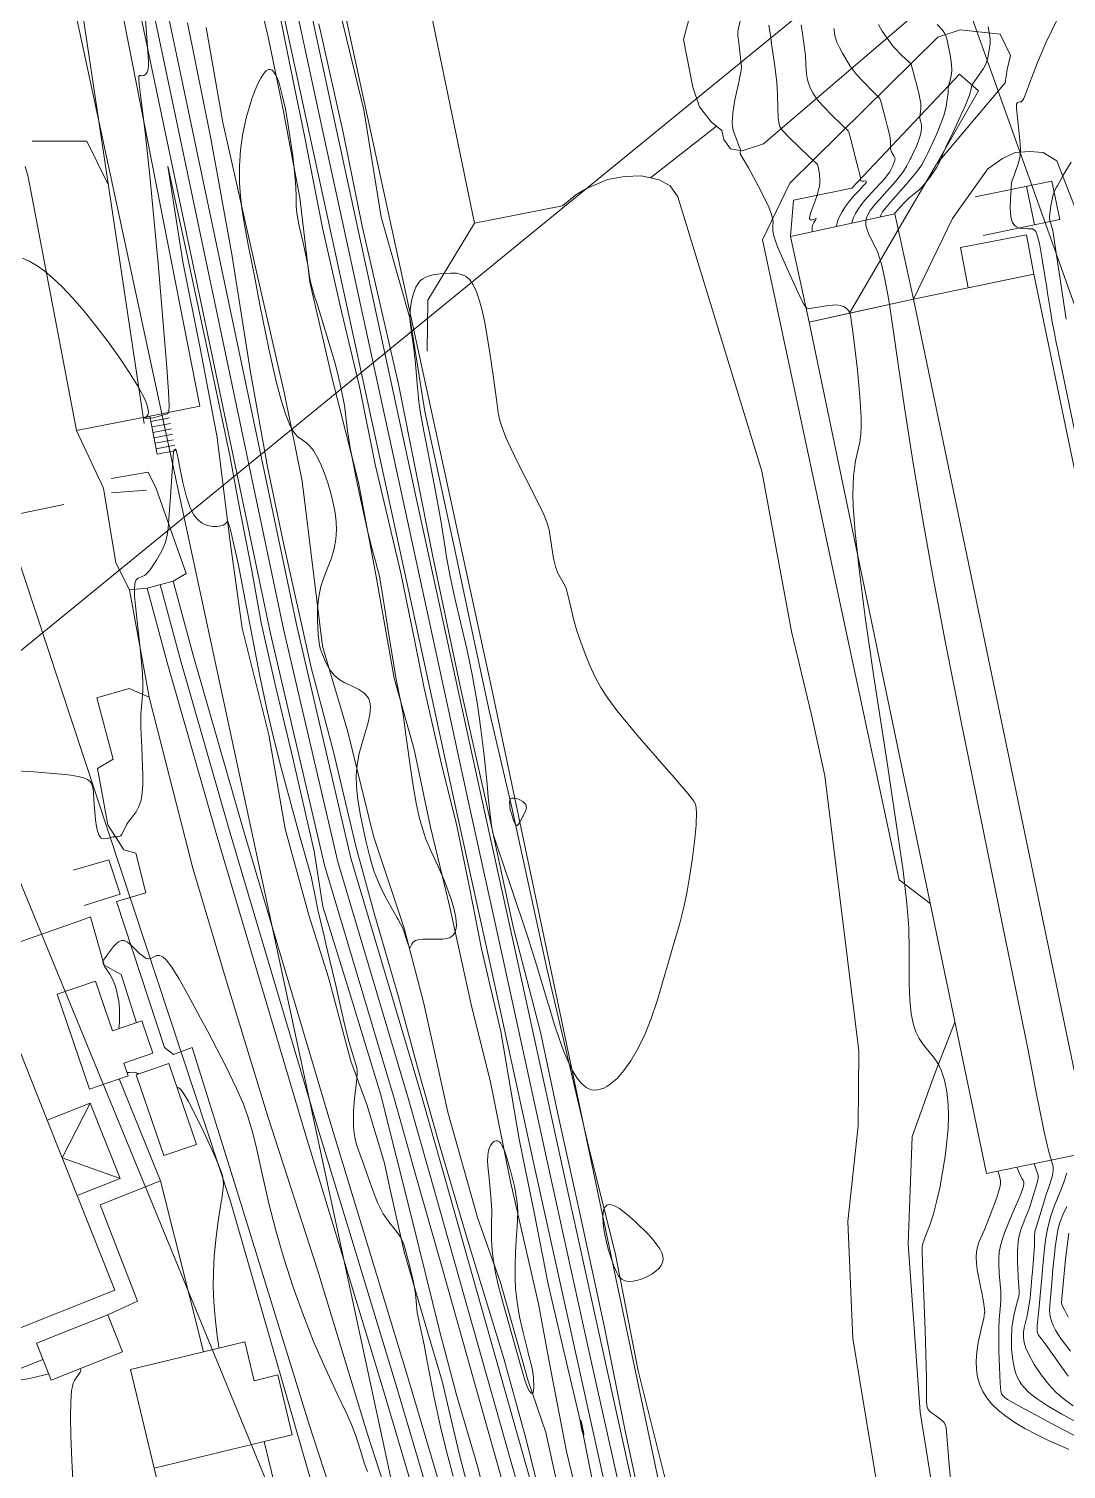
# Model space of a CAD drawing. Header units: metres. Extents: x 1233805 to 1234355, y 654698 to 655114.
# Drawn here: x 1234109 to 1234169.8, y 654843.2 to 654927.6 of the extents above; entities that cross this region are included whole.
import ezdxf

# ---------------------------------------------------------------- set-up
doc = ezdxf.new("R2010")
doc.units = ezdxf.units.M

msp = doc.modelspace()

# ---------------------------------------------------------------- linework, layer by layer
at = {"layer": 'ИИ_ГОРИЗОНТАЛИ_ОСН', "lineweight": 0}
for points, elevation in [([(1234169.608, 654928.771), (1234169.024, 654927.604), (1234168.639, 654926.792), (1234168.149, 654925.645), (1234167.648, 654924.315), (1234167.547, 654924.037), (1234167.33, 654923.504), (1234167.26, 654923.397), (1234167.186, 654923.347), (1234167.107, 654923.331), (1234166.985, 654923.292), (1234166.927, 654923.198), (1234166.918, 654922.944), (1234166.979, 654922.392), (1234167.001, 654922.219), (1234167.106, 654921.279), (1234167.148, 654920.619), (1234167.128, 654920.167), (1234167.04, 654919.764), (1234166.85, 654919.186), (1234166.777, 654919.029), (1234166.664, 654918.749), (1234166.632, 654918.567), (1234166.61, 654918.276), (1234166.602, 654918.146), (1234166.592, 654918), (1234166.558, 654917.192), (1234166.571, 654916.8), (1234166.615, 654916.497), (1234166.691, 654916.263), (1234166.801, 654916.097), (1234166.927, 654916.004), (1234167.092, 654915.941), (1234167.297, 654915.909), (1234167.577, 654915.902), (1234167.672, 654915.902), (1234167.85, 654915.887), (1234167.963, 654915.839), (1234168.049, 654915.743), (1234168.123, 654915.58), (1234168.262, 654915.039), (1234168.434, 654914.09), (1234168.691, 654912.442), (1234168.74, 654912.118), (1234168.835, 654911.531), (1234168.855, 654911.417), (1234168.93, 654910.967), (1234169.001, 654910.543), (1234169.14, 654909.779), (1234169.252, 654909.236), (1234169.358, 654908.72), (1234169.383, 654908.598), (1234170.941, 654901.081)], 9.5), ([(1234152.407, 654927.834), (1234152.507, 654927.105), (1234152.563, 654926.738), (1234152.756, 654925.433), (1234152.864, 654924.478), (1234152.909, 654923.787), (1234152.932, 654922.958), (1234152.948, 654922.412), (1234152.999, 654922.02), (1234153.041, 654921.893), (1234153.102, 654921.789), (1234153.235, 654921.623), (1234153.253, 654921.603), (1234153.259, 654921.596), (1234153.617, 654921.228), (1234154.752, 654920.131), (1234155.199, 654919.72), (1234155.207, 654919.714), (1234155.255, 654919.659), (1234155.294, 654919.526), (1234155.368, 654919.116), (1234155.392, 654918.751), (1234155.381, 654918.537), (1234155.348, 654918.317), (1234155.211, 654917.815), (1234155.032, 654917.324), (1234154.848, 654916.813), (1234154.802, 654916.631), (1234154.792, 654916.506), (1234154.818, 654916.433), (1234154.881, 654916.41), (1234155.048, 654916.459), (1234155.155, 654916.491), (1234155.167, 654916.479), (1234155.155, 654916.449), (1234155.127, 654916.406), (1234155.044, 654916.271), (1234154.986, 654916.139), (1234154.948, 654915.997), (1234154.933, 654915.848), (1234154.938, 654915.713)], 6.5), ([(1234154.298, 654927.85), (1234154.371, 654927.351), (1234154.539, 654926.056), (1234154.575, 654925.513), (1234154.612, 654924.984), (1234154.669, 654924.627), (1234154.741, 654924.375), (1234154.843, 654924.121), (1234154.975, 654923.865), (1234155.134, 654923.61), (1234155.341, 654923.336), (1234155.596, 654923.057), (1234155.599, 654923.054), (1234155.615, 654923.037), (1234156.068, 654922.576), (1234156.755, 654921.909), (1234157.016, 654921.674), (1234157.018, 654921.672), (1234157.052, 654921.636), (1234157.085, 654921.562), (1234157.192, 654921.203), (1234157.559, 654919.744), (1234157.629, 654919.459), (1234157.707, 654919.146), (1234157.768, 654918.884), (1234157.768, 654918.824), (1234157.767, 654918.777), (1234157.795, 654918.715), (1234157.855, 654918.688), (1234157.974, 654918.695), (1234158.075, 654918.701), (1234158.099, 654918.686), (1234158.107, 654918.654), (1234158.113, 654918.634), (1234158.116, 654918.632), (1234158.061, 654918.546), (1234157.732, 654918.192), (1234157.707, 654918.165), (1234157.37, 654917.802), (1234157.105, 654917.49), (1234156.879, 654917.187), (1234156.692, 654916.896), (1234156.543, 654916.611), (1234156.434, 654916.336), (1234156.365, 654916.071), (1234156.36, 654916.023)], 7), ([(1234156.214, 654927.634), (1234156.221, 654927.551), (1234156.27, 654927.202), (1234156.39, 654926.843), (1234156.538, 654926.52), (1234156.733, 654926.146), (1234157.167, 654925.431), (1234157.515, 654924.97), (1234157.945, 654924.505), (1234158.52, 654923.924), (1234158.758, 654923.688), (1234158.833, 654923.627), (1234158.833, 654923.627), (1234158.899, 654923.534), (1234158.982, 654923.298), (1234159.237, 654922.336), (1234159.317, 654922.025), (1234159.356, 654921.87), (1234159.486, 654921.346), (1234159.536, 654921.051), (1234159.535, 654920.795), (1234159.542, 654920.563), (1234159.616, 654920.362), (1234159.754, 654920.129), (1234159.773, 654920.101), (1234159.813, 654920.021), (1234159.786, 654919.903), (1234159.644, 654919.552), (1234159.485, 654919.241), (1234159.364, 654919.057), (1234159.211, 654918.862), (1234158.661, 654918.263), (1234158.617, 654918.217), (1234158.025, 654917.568), (1234157.808, 654917.295), (1234157.628, 654917.039), (1234157.48, 654916.789), (1234157.368, 654916.552), (1234157.291, 654916.327), (1234157.271, 654916.222)], 7.5), ([(1234162.26, 654927.868), (1234162.604, 654927.515), (1234162.704, 654927.374), (1234162.778, 654927.226), (1234162.861, 654926.962), (1234162.942, 654926.539), (1234162.985, 654926.298), (1234163.022, 654926.104), (1234163.116, 654925.558), (1234163.136, 654925.176), (1234163.094, 654924.847), (1234162.985, 654924.465), (1234162.951, 654924.359), (1234162.925, 654924.242), (1234162.917, 654924.106), (1234162.906, 654923.863), (1234162.864, 654923.472), (1234162.792, 654923.07), (1234162.693, 654922.665), (1234162.567, 654922.262), (1234162.23, 654921.416), (1234161.701, 654920.294), (1234161.658, 654920.206), (1234161.622, 654920.133), (1234161.364, 654919.643), (1234161.056, 654919.221), (1234160.424, 654918.463), (1234159.673, 654917.603), (1234159.539, 654917.453), (1234159.233, 654917.106), (1234159.062, 654916.886), (1234158.957, 654916.703), (1234158.923, 654916.583)], 8.5), ([(1234165.252, 654927.734), (1234165.364, 654927.172), (1234165.376, 654926.986), (1234165.368, 654926.789), (1234165.316, 654926.378), (1234165.233, 654925.925), (1234165.137, 654925.587), (1234164.986, 654925.29), (1234164.478, 654924.573), (1234164.474, 654924.568), (1234164.341, 654924.378), (1234164.289, 654924.221), (1234164.279, 654924.176), (1234164.156, 654923.723), (1234163.927, 654923.135), (1234163.199, 654921.563), (1234162.784, 654920.681), (1234162.527, 654920.097), (1234162.379, 654919.762), (1234162.246, 654919.51), (1234161.842, 654918.901), (1234161.414, 654918.377), (1234161.197, 654918.168), (1234160.923, 654917.947), (1234160.635, 654917.716), (1234160.333, 654917.421), (1234159.944, 654916.994), (1234159.917, 654916.963), (1234159.817, 654916.85), (1234159.745, 654916.762)], 9), ([(1234130.52, 654889.579), (1234130.52, 654889.579), (1234130.587, 654889.276), (1234130.821, 654888.141), (1234130.948, 654887.419), (1234131.114, 654886.226), (1234131.15, 654885.95), (1234131.358, 654884.421), (1234131.54, 654883.234), (1234131.721, 654882.221), (1234131.901, 654881.393), (1234132.082, 654880.727), (1234132.292, 654880.105), (1234132.531, 654879.516), (1234132.854, 654878.829), (1234133.029, 654878.463), (1234133.396, 654877.601), (1234133.762, 654876.584), (1234133.952, 654875.974), (1234134.045, 654875.487), (1234134.073, 654875.05), (1234134.058, 654874.874), (1234134.023, 654874.72), (1234133.967, 654874.588), (1234133.89, 654874.478), (1234133.793, 654874.39), (1234133.676, 654874.325), (1234133.505, 654874.273), (1234133.284, 654874.242), (1234132.619, 654874.238), (1234132.125, 654874.242), (1234131.829, 654874.207), (1234131.675, 654874.151), (1234131.55, 654874.065), (1234131.456, 654873.95), (1234131.386, 654873.797), (1234131.361, 654873.741), (1234131.341, 654873.736), (1234131.249, 654873.931), (1234131.081, 654874.458), (1234131.055, 654874.541), (1234130.931, 654874.881), (1234130.655, 654875.388), (1234130.595, 654875.493), (1234129.904, 654876.748), (1234129.648, 654877.262), (1234129.442, 654877.717), (1234129.257, 654878.193), (1234129.095, 654878.688), (1234128.953, 654879.215), (1234128.789, 654879.923), (1234128.764, 654880.033), (1234128.709, 654880.278), (1234128.448, 654881.489), (1234128.29, 654882.399), (1234128.21, 654883.142), (1234128.197, 654883.808), (1234128.252, 654884.463), (1234128.377, 654885.127), (1234128.647, 654886.086), (1234128.874, 654886.873), (1234128.992, 654887.411), (1234129.03, 654887.847), (1234129.02, 654888.028), (1234128.989, 654888.186), (1234128.939, 654888.322), (1234128.867, 654888.449), (1234128.773, 654888.567), (1234128.657, 654888.678), (1234128.356, 654888.879), (1234127.884, 654889.107), (1234127.495, 654889.291), (1234127.234, 654889.444), (1234127.076, 654889.564), (1234126.927, 654889.701), (1234126.66, 654890.031), (1234126.434, 654890.428), (1234126.224, 654890.937), (1234126.117, 654891.237), (1234126.058, 654891.457), (1234125.974, 654892.103), (1234125.925, 654892.923), (1234125.934, 654893.66), (1234126.001, 654894.33), (1234126.127, 654894.925), (1234126.261, 654895.336), (1234126.479, 654895.888), (1234126.75, 654896.586), (1234126.914, 654897.139), (1234127.013, 654897.685), (1234127.044, 654898.237), (1234127.022, 654898.711), (1234126.958, 654899.234), (1234126.853, 654899.798), (1234126.711, 654900.389), (1234126.53, 654901.002), (1234126.322, 654901.596), (1234126.1, 654902.136), (1234125.878, 654902.585), (1234125.693, 654902.887), (1234125.502, 654903.13), (1234125.301, 654903.323), (1234125.042, 654903.511), (1234124.783, 654903.702), (1234124.598, 654903.898), (1234124.467, 654904.092), (1234124.335, 654904.337), (1234124.068, 654904.982), (1234123.793, 654905.843), (1234123.504, 654906.936), (1234123.074, 654908.85), (1234122.557, 654911.436), (1234122.412, 654912.188), (1234122.209, 654913.225), (1234122.151, 654913.501), (1234121.858, 654914.956), (1234121.661, 654916.032), (1234121.519, 654916.954), (1234121.419, 654917.805), (1234121.363, 654918.58), (1234121.354, 654919.559), (1234121.418, 654920.523), (1234121.557, 654921.485), (1234121.773, 654922.459), (1234121.921, 654922.992), (1234122.086, 654923.507), (1234122.258, 654923.978), (1234122.433, 654924.39), (1234122.602, 654924.725), (1234122.764, 654924.981), (1234122.916, 654925.153), (1234123.055, 654925.238), (1234123.163, 654925.245), (1234123.27, 654925.194), (1234123.375, 654925.085), (1234123.478, 654924.92), (1234123.579, 654924.701), (1234123.678, 654924.425), (1234123.888, 654923.662), (1234124.054, 654922.939), (1234124.199, 654922.086), (1234124.478, 654920.182), (1234124.63, 654918.843), (1234124.662, 654918.332), (1234124.674, 654917.763), (1234124.687, 654917.236), (1234124.725, 654916.819), (1234124.84, 654916.155), (1234125.065, 654915.15), (1234125.21, 654914.517), (1234125.356, 654913.782), (1234125.467, 654913.063), (1234125.467, 654913.062), (1234125.532, 654912.713), (1234125.743, 654912.006), (1234125.904, 654911.486), (1234126.73, 654908.786), (1234126.978, 654907.908), (1234127.175, 654907.123), (1234127.207, 654906.992), (1234127.236, 654906.872), (1234127.406, 654906.128), (1234127.507, 654905.537), (1234127.564, 654905.041), (1234127.683, 654904.056), (1234127.846, 654903.041), (1234128.273, 654900.882), (1234128.848, 654898.283), (1234129.122, 654897.157), (1234129.363, 654896.273), (1234129.392, 654896.174), (1234129.559, 654895.523), (1234129.788, 654894.218), (1234130.181, 654891.705), (1234130.359, 654890.557), (1234130.52, 654889.579)], 5.5), ([(1234136.44, 654905.743), (1234136.442, 654905.727), (1234136.528, 654905.109), (1234136.625, 654904.657), (1234136.774, 654904.178), (1234136.995, 654903.621), (1234137.642, 654902.239), (1234138.676, 654900.206), (1234138.722, 654900.118), (1234139.074, 654899.432), (1234139.269, 654899.008), (1234139.407, 654898.629), (1234139.509, 654898.233), (1234139.657, 654897.33), (1234139.776, 654896.57), (1234139.887, 654896.086), (1234140.03, 654895.701), (1234140.255, 654895.282), (1234140.407, 654895.013), (1234140.505, 654894.798), (1234140.62, 654894.438), (1234140.753, 654893.857), (1234140.969, 654892.936), (1234141.146, 654892.328), (1234141.369, 654891.657), (1234141.624, 654890.962), (1234141.894, 654890.291), (1234142.207, 654889.604), (1234142.538, 654889.005), (1234142.953, 654888.373), (1234143.49, 654887.655), (1234144.686, 654886.2), (1234146.537, 654884.068), (1234146.732, 654883.846), (1234147.651, 654882.786), (1234148, 654882.331), (1234148.075, 654882.194), (1234148.118, 654882.068), (1234148.147, 654881.705), (1234148.13, 654880.919), (1234148.043, 654879.94), (1234147.923, 654879.001), (1234147.77, 654877.997), (1234147.601, 654877.045), (1234147.425, 654876.191), (1234147.152, 654875.089), (1234146.735, 654873.646), (1234146.414, 654872.555), (1234146.3, 654872.156), (1234145.867, 654870.687), (1234145.493, 654869.577), (1234145.099, 654868.596), (1234144.682, 654867.74), (1234144.301, 654867.095), (1234143.902, 654866.533), (1234143.498, 654866.073), (1234143.297, 654865.884), (1234143.099, 654865.725), (1234142.906, 654865.598), (1234142.716, 654865.499), (1234142.531, 654865.432), (1234142.35, 654865.394), (1234142.176, 654865.387), (1234142.006, 654865.41), (1234141.843, 654865.464), (1234141.686, 654865.548), (1234141.421, 654865.771), (1234141.156, 654866.096), (1234140.892, 654866.523), (1234140.626, 654867.056), (1234140.364, 654867.68), (1234140.094, 654868.418), (1234139.815, 654869.269), (1234139.47, 654870.412), (1234139.459, 654870.45), (1234138.777, 654872.728), (1234138.289, 654874.296), (1234137.273, 654877.332), (1234136.941, 654878.297), (1234136.404, 654879.864), (1234136.221, 654880.451), (1234136.136, 654880.908), (1234135.943, 654882.568), (1234135.872, 654883.332), (1234135.708, 654885.015), (1234135.518, 654886.573), (1234135.294, 654888.11), (1234135.022, 654889.667), (1234134.707, 654891.177), (1234134.313, 654892.831), (1234133.978, 654894.229), (1234133.703, 654895.513), (1234133.501, 654896.641), (1234133.423, 654897.186), (1234133.171, 654898.797), (1234132.797, 654900.829), (1234132.291, 654903.433), (1234132.172, 654904.025), (1234131.966, 654905.091), (1234131.87, 654905.765), (1234131.784, 654906.794), (1234131.685, 654907.994), (1234131.581, 654908.87), (1234131.424, 654909.957), (1234131.402, 654910.106), (1234131.34, 654910.643), (1234131.368, 654911.125), (1234131.446, 654911.661), (1234131.555, 654912.104), (1234131.696, 654912.464), (1234131.869, 654912.737), (1234131.979, 654912.853), (1234132.106, 654912.953), (1234132.251, 654913.04), (1234132.415, 654913.112), (1234132.798, 654913.216), (1234133.305, 654913.279), (1234133.748, 654913.302), (1234134.086, 654913.283), (1234134.368, 654913.221), (1234134.607, 654913.112), (1234134.736, 654913.019), (1234134.855, 654912.905), (1234135.069, 654912.607), (1234135.261, 654912.202), (1234135.439, 654911.673), (1234135.587, 654911.104), (1234135.737, 654910.407), (1234136.046, 654908.618), (1234136.238, 654907.295), (1234136.44, 654905.743)], 5.5), ([(1234106.581, 654884.211), (1234109.299, 654884.053), (1234110.922, 654883.922), (1234111.475, 654883.855), (1234111.896, 654883.782), (1234112.213, 654883.697), (1234112.443, 654883.597), (1234112.596, 654883.479), (1234112.696, 654883.331), (1234112.754, 654883.141), (1234112.787, 654882.848), (1234112.819, 654882.398), (1234112.914, 654881.236), (1234112.967, 654880.853), (1234113.029, 654880.569), (1234113.125, 654880.322), (1234113.183, 654880.234), (1234113.25, 654880.17), (1234113.322, 654880.131), (1234113.403, 654880.112), (1234113.606, 654880.139), (1234113.757, 654880.184), (1234113.93, 654880.232), (1234114.049, 654880.245), (1234114.128, 654880.239), (1234114.232, 654880.235), (1234114.307, 654880.249), (1234114.374, 654880.288), (1234114.434, 654880.352), (1234114.59, 654880.648), (1234114.759, 654880.987), (1234114.919, 654881.233), (1234115.056, 654881.399), (1234115.3, 654881.711), (1234115.464, 654882.018), (1234115.582, 654882.387), (1234115.655, 654882.824), (1234115.684, 654883.273), (1234115.689, 654883.836), (1234115.623, 654885.481), (1234115.571, 654886.659), (1234115.578, 654887.383), (1234115.636, 654888.117), (1234115.687, 654888.801), (1234115.686, 654889.255), (1234115.66, 654889.808), (1234115.524, 654891.311), (1234115.369, 654892.709), (1234115.25, 654893.787), (1234115.201, 654894.365), (1234115.194, 654894.756), (1234115.223, 654895.1), (1234115.256, 654895.217), (1234115.302, 654895.305), (1234115.416, 654895.408), (1234115.614, 654895.492), (1234115.691, 654895.52), (1234115.796, 654895.57), (1234115.887, 654895.639), (1234116.112, 654895.899), (1234116.496, 654896.46), (1234116.809, 654897.002), (1234117.003, 654897.457), (1234117.122, 654897.917), (1234117.175, 654898.319), (1234117.237, 654899.153), (1234117.323, 654900.463), (1234117.424, 654901.974), (1234117.488, 654902.831), (1234117.519, 654902.914), (1234117.598, 654902.977), (1234117.629, 654902.963), (1234117.666, 654902.853), (1234117.794, 654902.224), (1234117.823, 654902.067), (1234118.027, 654901.025), (1234118.228, 654900.231), (1234118.448, 654899.594), (1234118.564, 654899.339), (1234118.685, 654899.125), (1234118.829, 654898.929), (1234118.991, 654898.765), (1234119.169, 654898.633), (1234119.362, 654898.534), (1234119.573, 654898.468), (1234119.796, 654898.437), (1234120.028, 654898.441), (1234120.257, 654898.481), (1234120.393, 654898.524), (1234120.501, 654898.579), (1234120.58, 654898.643), (1234120.635, 654898.72), (1234120.653, 654898.744), (1234120.681, 654898.722), (1234120.719, 654898.633), (1234120.831, 654898.241), (1234121.033, 654897.39), (1234121.272, 654896.26), (1234121.767, 654893.71), (1234122.016, 654892.413), (1234122.535, 654889.767), (1234122.939, 654887.821), (1234123.325, 654886.132), (1234123.796, 654884.292), (1234124.861, 654880.399), (1234125.094, 654879.582), (1234125.552, 654877.903), (1234125.812, 654876.665), (1234125.955, 654875.951), (1234126.337, 654874.327), (1234126.427, 654873.959), (1234127.019, 654871.447), (1234127.122, 654870.997), (1234127.523, 654869.262), (1234127.79, 654868.183), (1234128.112, 654867.091), (1234128.229, 654866.701), (1234128.259, 654866.532), (1234128.267, 654866.365), (1234128.218, 654865.853), (1234128.217, 654865.847), (1234128.107, 654864.894), (1234128.05, 654864.144), (1234128.039, 654863.678), (1234128.05, 654863.248), (1234128.084, 654862.859), (1234128.141, 654862.514), (1234128.244, 654862.13), (1234128.436, 654861.598), (1234128.657, 654860.999), (1234128.832, 654860.493), (1234129.277, 654859.247), (1234129.459, 654858.802), (1234129.628, 654858.436), (1234129.791, 654858.136), (1234129.97, 654857.852), (1234130.166, 654857.583), (1234130.419, 654857.272), (1234130.629, 654857.014), (1234130.763, 654856.817), (1234130.874, 654856.613), (1234130.966, 654856.397), (1234131.054, 654856.132), (1234131.324, 654855.114), (1234131.558, 654854.127), (1234131.686, 654853.448), (1234131.742, 654852.793), (1234131.779, 654852.327), (1234131.91, 654851.693), (1234132.178, 654850.45), (1234132.363, 654849.481), (1234132.777, 654847.361), (1234133.154, 654845.636), (1234133.504, 654844.204), (1234133.891, 654842.754)], 5.5), ([(1234137.239, 654881.819), (1234137.201, 654882.091), (1234137.194, 654882.258), (1234137.212, 654882.376), (1234137.255, 654882.459), (1234137.325, 654882.504), (1234137.446, 654882.513), (1234137.611, 654882.478), (1234137.804, 654882.402), (1234137.978, 654882.303), (1234138.079, 654882.219), (1234138.145, 654882.131), (1234138.177, 654882.037), (1234138.178, 654881.929), (1234138.13, 654881.754), (1234137.999, 654881.47), (1234137.987, 654881.445), (1234137.98, 654881.43), (1234137.779, 654881.053), (1234137.706, 654880.954), (1234137.644, 654880.907), (1234137.59, 654880.91), (1234137.538, 654880.961), (1234137.431, 654881.22), (1234137.429, 654881.225), (1234137.333, 654881.52), (1234137.32, 654881.558), (1234137.239, 654881.819)], 5), ([(1234128.867, 654843.024), (1234128.676, 654843.524), (1234128.465, 654844.199), (1234128.196, 654845.049), (1234127.923, 654845.771), (1234127.61, 654846.483), (1234127.093, 654847.581), (1234126.302, 654849.269), (1234125.705, 654850.637), (1234125.101, 654852.167), (1234124.508, 654853.824), (1234123.956, 654855.523), (1234123.482, 654857.152), (1234123.082, 654858.73), (1234122.657, 654860.647), (1234122.342, 654862.072), (1234122.102, 654863), (1234121.842, 654863.84), (1234121.544, 654864.65), (1234121.187, 654865.487), (1234120.54, 654866.824), (1234119.492, 654868.823), (1234119.207, 654869.358), (1234119.076, 654869.606), (1234118.328, 654871.002), (1234117.807, 654871.922), (1234117.384, 654872.594), (1234117.055, 654873.02), (1234116.857, 654873.196), (1234116.675, 654873.278), (1234116.59, 654873.285), (1234116.505, 654873.272), (1234116.303, 654873.176), (1234116.154, 654873.099), (1234116.038, 654873.077), (1234115.893, 654873.112), (1234115.72, 654873.214), (1234115.519, 654873.382), (1234115.242, 654873.657), (1234115.011, 654873.887), (1234114.789, 654874.066), (1234114.601, 654874.154), (1234114.514, 654874.167), (1234114.429, 654874.159), (1234114.258, 654874.082), (1234114.126, 654873.973), (1234113.978, 654873.814), (1234113.618, 654873.329), (1234113.608, 654873.314), (1234113.371, 654872.979), (1234113.363, 654872.969), (1234113.337, 654872.93), (1234113.336, 654872.885), (1234113.376, 654872.753), (1234113.469, 654872.597), (1234113.539, 654872.504), (1234113.763, 654872.182), (1234113.936, 654871.845), (1234114.077, 654871.468), (1234114.191, 654871.047), (1234114.272, 654870.611), (1234114.317, 654870.174), (1234114.327, 654869.806), (1234114.316, 654869.398), (1234114.277, 654868.982)], 5.5), ([(1234114.755, 654866.42), (1234114.83, 654866.422), (1234114.906, 654866.428), (1234115.202, 654866.439), (1234115.327, 654866.391), (1234115.374, 654866.366), (1234115.416, 654866.358), (1234115.464, 654866.347)], 5.5), ([(1234117.692, 654865.541), (1234117.745, 654865.543), (1234117.8, 654865.527), (1234117.927, 654865.415), (1234118.103, 654865.164), (1234118.34, 654864.755), (1234118.763, 654863.946), (1234119.269, 654862.919), (1234119.74, 654861.912), (1234120.094, 654861.104), (1234120.316, 654860.505), (1234120.375, 654860.277), (1234120.409, 654860.069), (1234120.419, 654859.87), (1234120.408, 654859.653), (1234120.312, 654858.993), (1234120.305, 654858.951), (1234120.11, 654857.707), (1234119.969, 654856.619), (1234119.874, 654855.619), (1234119.826, 654854.717), (1234119.822, 654853.862), (1234119.859, 654852.961), (1234119.935, 654852.024), (1234120.057, 654850.979), (1234120.122, 654850.472), (1234120.143, 654850.304), (1234120.146, 654850.285), (1234120.149, 654850.258)], 5.5), ([(1234137.832, 654849.256), (1234136.812, 654852.863), (1234136.541, 654853.892), (1234136.364, 654854.666), (1234136.243, 654855.349), (1234136.173, 654855.983), (1234136.144, 654856.623), (1234136.144, 654857.505), (1234136.145, 654858.325), (1234136.122, 654858.922), (1234136.009, 654860.024), (1234135.913, 654860.938), (1234135.902, 654861.253), (1234135.914, 654861.52), (1234135.948, 654861.748), (1234136.004, 654861.955), (1234136.08, 654862.134), (1234136.172, 654862.276), (1234136.276, 654862.373), (1234136.385, 654862.419), (1234136.493, 654862.412), (1234136.597, 654862.352), (1234136.673, 654862.271), (1234136.749, 654862.156), (1234136.902, 654861.824), (1234137.057, 654861.362), (1234137.236, 654860.704), (1234137.243, 654860.677), (1234137.348, 654860.272), (1234137.5, 654859.665), (1234137.629, 654858.914), (1234137.662, 654858.588), (1234137.675, 654858.252), (1234137.646, 654857.378), (1234137.61, 654856.89), (1234137.543, 654855.911), (1234137.514, 654855.129), (1234137.517, 654854.402), (1234137.552, 654853.729), (1234137.641, 654852.945), (1234137.785, 654852.091), (1234137.983, 654851.174), (1234138.259, 654850.079), (1234138.267, 654850.047), (1234138.513, 654849.071), (1234138.601, 654848.539), (1234138.624, 654847.961), (1234138.607, 654847.75), (1234138.572, 654847.625), (1234138.521, 654847.587), (1234138.452, 654847.624), (1234138.366, 654847.735), (1234138.27, 654847.912), (1234138.112, 654848.323), (1234137.832, 654849.256)], 5.5), ([(1234165.832, 654860.63), (1234165.895, 654860.409), (1234165.977, 654860.07), (1234165.975, 654859.895), (1234165.94, 654859.682), (1234165.744, 654859.035), (1234165.383, 654858.054), (1234165.017, 654857.155), (1234164.923, 654856.944), (1234164.74, 654856.515), (1234164.636, 654856.202), (1234164.575, 654855.894), (1234164.555, 654855.575), (1234164.571, 654855.242), (1234164.621, 654854.844), (1234164.832, 654853.765), (1234164.885, 654853.521), (1234164.992, 654852.964), (1234165.048, 654852.547), (1234165.055, 654852.351), (1234165.054, 654852.329), (1234165.054, 654852.326), (1234165.004, 654852.014), (1234164.838, 654851.291), (1234164.827, 654851.248), (1234164.679, 654850.579), (1234164.593, 654850.024), (1234164.557, 654849.5), (1234164.573, 654849.011), (1234164.643, 654848.544), (1234164.767, 654848.109), (1234164.944, 654847.705), (1234165.176, 654847.331), (1234165.472, 654846.974), (1234165.844, 654846.617), (1234166.293, 654846.259), (1234166.819, 654845.901), (1234167.411, 654845.549), (1234168.087, 654845.189), (1234168.845, 654844.822), (1234169.825, 654844.38), (1234169.993, 654844.305)], 6.5), ([(1234166.947, 654860.862), (1234166.957, 654860.832), (1234167.099, 654860.483), (1234167.251, 654860.182), (1234167.303, 654860.083), (1234167.342, 654859.982), (1234167.358, 654859.892), (1234167.32, 654859.702), (1234167.316, 654859.688), (1234167.291, 654859.613), (1234167.136, 654859.185), (1234166.865, 654858.558), (1234166.648, 654858.066), (1234166.218, 654857.018), (1234166.077, 654856.606), (1234165.978, 654856.248), (1234165.912, 654855.892), (1234165.88, 654855.533), (1234165.88, 654855.155), (1234165.912, 654854.663), (1234165.932, 654854.426), (1234165.993, 654853.593), (1234166.002, 654853.048), (1234165.956, 654852.537), (1234165.901, 654851.966), (1234165.877, 654851.383), (1234165.89, 654850.083), (1234165.961, 654848.206), (1234166.005, 654847.725), (1234166.05, 654847.585), (1234166.121, 654847.469), (1234166.229, 654847.361), (1234166.388, 654847.247), (1234167.013, 654846.893), (1234169.518, 654845.552), (1234171.237, 654844.661)], 7), ([(1234167.957, 654861.072), (1234168.078, 654860.738), (1234168.159, 654860.516), (1234168.191, 654860.372), (1234168.195, 654860.235), (1234168.173, 654860.079), (1234168.04, 654859.627), (1234167.999, 654859.504), (1234167.837, 654858.989), (1234167.656, 654858.42), (1234167.377, 654857.721), (1234167.342, 654857.641), (1234167.206, 654857.306), (1234167.113, 654856.994), (1234167.045, 654856.651), (1234167.004, 654856.277), (1234166.986, 654855.857), (1234166.987, 654855.345), (1234167.048, 654854.022), (1234167.05, 654853.994), (1234167.068, 654853.461), (1234167.049, 654853.301), (1234166.999, 654853.097), (1234166.964, 654852.974), (1234166.765, 654852.174), (1234166.656, 654851.436), (1234166.623, 654850.817), (1234166.637, 654850.178), (1234166.698, 654849.574), (1234166.8, 654849.044), (1234166.88, 654848.771), (1234166.976, 654848.53), (1234167.092, 654848.309), (1234167.233, 654848.101), (1234167.402, 654847.898), (1234167.605, 654847.697), (1234167.847, 654847.49), (1234168.134, 654847.274), (1234168.777, 654846.849), (1234169.579, 654846.378), (1234170.488, 654845.891)], 7.5), ([(1234169.867, 654860.519), (1234169.816, 654860.367), (1234169.748, 654860.151), (1234169.56, 654859.607), (1234169.42, 654859.281), (1234169.147, 654858.622), (1234168.943, 654858.005), (1234168.76, 654857.336), (1234168.656, 654856.838), (1234168.581, 654856.296), (1234168.452, 654854.885), (1234168.428, 654854.585), (1234168.299, 654853.121), (1234168.221, 654852.474), (1234168.125, 654851.574), (1234168.138, 654851.235), (1234168.168, 654851.118), (1234168.22, 654851.016), (1234168.359, 654850.823), (1234168.656, 654850.423), (1234169.958, 654848.609)], 8.5), ([(1234142.792, 654856.83), (1234142.722, 654857.243), (1234142.68, 654857.611), (1234142.666, 654857.927), (1234142.681, 654858.19), (1234142.724, 654858.396), (1234142.795, 654858.546), (1234142.893, 654858.64), (1234143.019, 654858.677), (1234143.184, 654858.656), (1234143.39, 654858.575), (1234143.634, 654858.434), (1234143.916, 654858.235), (1234144.236, 654857.977), (1234144.585, 654857.666), (1234145.32, 654856.93), (1234145.616, 654856.6), (1234145.839, 654856.321), (1234146.006, 654856.074), (1234146.119, 654855.852), (1234146.185, 654855.646), (1234146.201, 654855.454), (1234146.169, 654855.272), (1234146.087, 654855.099), (1234145.954, 654854.929), (1234145.77, 654854.76), (1234145.541, 654854.598), (1234145.278, 654854.45), (1234144.993, 654854.325), (1234144.708, 654854.232), (1234144.441, 654854.176), (1234144.208, 654854.163), (1234144.051, 654854.181), (1234143.91, 654854.226), (1234143.783, 654854.297), (1234143.67, 654854.395), (1234143.572, 654854.517), (1234143.482, 654854.67), (1234143.296, 654855.122), (1234143.287, 654855.148), (1234143.251, 654855.245), (1234142.976, 654856.059), (1234142.792, 654856.83)], 5.5), ([(1234169.865, 654858.556), (1234169.658, 654858.11), (1234169.458, 654857.62), (1234169.352, 654857.194), (1234169.193, 654856.178), (1234169.141, 654855.744), (1234169.129, 654855.638), (1234169.121, 654855.573), (1234169.054, 654854.901), (1234169.008, 654854.33), (1234168.911, 654853.195), (1234168.896, 654853.034), (1234168.857, 654852.471), (1234168.867, 654852.276), (1234168.899, 654852.09), (1234168.968, 654851.852), (1234169.071, 654851.59), (1234169.206, 654851.315), (1234169.361, 654851.047), (1234169.546, 654850.776), (1234169.825, 654850.417), (1234170.084, 654850.087)], 9), ([(1234169.997, 654856.998), (1234169.796, 654855.475), (1234169.59, 654853.379), (1234169.569, 654852.931), (1234169.584, 654852.827), (1234169.624, 654852.725), (1234169.736, 654852.501), (1234169.954, 654852.067)], 9.5), ([(1234104.663, 654848.343), (1234104.972, 654848.305), (1234105.283, 654848.262), (1234105.422, 654848.222), (1234105.624, 654848.167), (1234105.824, 654848.135), (1234106.34, 654848.124), (1234106.857, 654848.162), (1234107.517, 654848.237), (1234108.943, 654848.46), (1234109.445, 654848.566), (1234109.946, 654848.699), (1234110.161, 654848.756)], 5), ([(1234111.974, 654849.041), (1234112.041, 654849.016), (1234112.063, 654848.95), (1234112.02, 654848.847), (1234111.895, 654848.673), (1234111.775, 654848.511), (1234111.681, 654848.356), (1234111.612, 654848.194), (1234111.556, 654847.999), (1234111.514, 654847.762), (1234111.459, 654847.113), (1234111.445, 654846.206), (1234111.467, 654845.11), (1234111.522, 654843.675), (1234111.719, 654839.946)], 5)]:
    msp.add_lwpolyline(points, dxfattribs=dict(at, elevation=elevation))
at = {"layer": 'ИИ_ГОРИЗОНТАЛИ_УТОЛЩ', "lineweight": 0}
for points, elevation in [([(1234108.639, 654914.176), (1234109.065, 654913.98), (1234109.498, 654913.723), (1234109.942, 654913.406), (1234110.395, 654913.027), (1234110.958, 654912.489), (1234111.577, 654911.831), (1234112.242, 654911.063), (1234112.936, 654910.206), (1234113.654, 654909.263), (1234114.339, 654908.306), (1234114.947, 654907.398), (1234115.426, 654906.616), (1234115.798, 654905.9), (1234115.916, 654905.608), (1234115.988, 654905.361), (1234116.015, 654905.16), (1234115.995, 654905.006), (1234115.932, 654904.899), (1234115.819, 654904.833), (1234115.803, 654904.826), (1234115.771, 654904.801), (1234115.815, 654904.784), (1234116.091, 654904.784), (1234116.314, 654904.815), (1234116.586, 654904.883), (1234117.113, 654905.043), (1234117.173, 654905.079), (1234117.207, 654905.154), (1234117.23, 654905.518), (1234117.197, 654906.327), (1234117.098, 654907.765), (1234116.611, 654913.637), (1234116.109, 654918.993), (1234115.847, 654921.393), (1234115.569, 654923.593), (1234115.47, 654924.371), (1234115.448, 654924.653), (1234115.456, 654924.817), (1234115.493, 654924.883), (1234115.576, 654924.881), (1234115.631, 654924.871), (1234115.752, 654924.89), (1234115.861, 654924.965), (1234115.945, 654925.086), (1234116, 654925.247), (1234116.025, 654925.448), (1234116.026, 654925.725), (1234115.95, 654926.805), (1234115.926, 654927.093), (1234115.648, 654930.817)], 6), ([(1234150.767, 654928.276), (1234150.609, 654927.601), (1234150.581, 654927.407), (1234150.582, 654927.274), (1234150.582, 654927.271), (1234150.587, 654927.218), (1234150.634, 654926.81), (1234150.659, 654926.629), (1234150.784, 654925.588), (1234150.792, 654925.365), (1234150.779, 654925.173), (1234150.664, 654924.605), (1234150.656, 654924.573), (1234150.411, 654923.459), (1234150.285, 654922.702), (1234150.259, 654922.405), (1234150.255, 654922.136), (1234150.274, 654921.896), (1234150.316, 654921.669), (1234150.42, 654921.348), (1234150.437, 654921.304), (1234150.667, 654920.714), (1234150.734, 654920.536), (1234150.737, 654920.528), (1234150.737, 654920.526), (1234150.736, 654920.464), (1234150.73, 654920.451), (1234150.708, 654920.376), (1234150.722, 654920.297), (1234150.833, 654920.099), (1234151.198, 654919.477), (1234151.93, 654918.129), (1234152.413, 654917.124), (1234152.543, 654916.789), (1234152.621, 654916.509), (1234152.652, 654916.278), (1234152.642, 654916.041), (1234152.64, 654916.02), (1234152.635, 654915.791), (1234152.676, 654915.547), (1234152.772, 654915.221), (1234152.931, 654914.796), (1234153.43, 654913.641), (1234154.225, 654911.92), (1234154.441, 654911.478), (1234154.57, 654911.293), (1234154.632, 654911.247), (1234154.703, 654911.226), (1234154.923, 654911.242), (1234155.154, 654911.283), (1234155.888, 654911.401), (1234156.37, 654911.426), (1234156.587, 654911.398), (1234156.775, 654911.336), (1234156.933, 654911.242), (1234157.071, 654911.11), (1234157.132, 654911.011), (1234157.177, 654910.827), (1234157.353, 654909.564), (1234157.594, 654907.609), (1234157.741, 654906.064), (1234157.807, 654904.814), (1234157.808, 654904.307), (1234157.788, 654903.88), (1234157.725, 654903.386), (1234157.6, 654902.805), (1234157.487, 654902.297), (1234157.414, 654901.861), (1234157.364, 654901.391), (1234157.336, 654900.877), (1234157.331, 654900.285), (1234157.348, 654899.626), (1234157.455, 654898.081), (1234157.686, 654895.94), (1234158.056, 654893.12), (1234158.561, 654889.624), (1234159.308, 654884.724), (1234159.892, 654880.898), (1234160.267, 654878.251), (1234160.496, 654876.329), (1234160.606, 654874.922), (1234160.632, 654873.574), (1234160.63, 654873.058), (1234160.632, 654871.661), (1234160.67, 654870.673), (1234160.751, 654869.861), (1234160.88, 654869.221), (1234161.021, 654868.805), (1234161.211, 654868.419), (1234161.45, 654868.056), (1234161.799, 654867.623), (1234162.071, 654867.291), (1234162.252, 654867.035), (1234162.386, 654866.802), (1234162.505, 654866.547), (1234162.609, 654866.268), (1234162.699, 654865.968), (1234162.836, 654865.3), (1234162.914, 654864.544), (1234162.933, 654863.865), (1234162.91, 654863.145), (1234162.845, 654862.363), (1234162.734, 654861.487), (1234162.589, 654860.575), (1234162.418, 654859.663), (1234162.235, 654858.828), (1234162.052, 654858.123), (1234161.859, 654857.516), (1234161.613, 654856.871), (1234161.436, 654856.391), (1234161.396, 654856.205), (1234161.38, 654856), (1234161.411, 654855.205), (1234161.457, 654854.298), (1234161.569, 654851.307), (1234161.636, 654848.485), (1234161.643, 654847.737), (1234161.649, 654847.16), (1234161.67, 654846.876), (1234161.718, 654846.697), (1234161.813, 654846.565), (1234161.944, 654846.455), (1234162.168, 654846.304), (1234162.491, 654846.078), (1234162.673, 654845.896), (1234162.746, 654845.765), (1234162.791, 654845.594), (1234162.854, 654844.873), (1234162.964, 654843.406), (1234163.256, 654840.564)], 6), ([(1234158.831, 654927.873), (1234159.051, 654927.486), (1234159.269, 654927.145), (1234159.694, 654926.592), (1234160.213, 654926.046), (1234160.579, 654925.705), (1234160.67, 654925.622), (1234160.744, 654925.532), (1234160.793, 654925.388), (1234160.864, 654925.118), (1234161.004, 654924.591), (1234161.017, 654924.544), (1234161.217, 654923.743), (1234161.305, 654923.218), (1234161.31, 654922.934), (1234161.274, 654922.637), (1234161.251, 654922.461), (1234161.261, 654922.357), (1234161.297, 654922.225), (1234161.351, 654921.996), (1234161.357, 654921.821), (1234161.337, 654921.62), (1234161.291, 654921.401), (1234161.22, 654921.168), (1234161.07, 654920.787), (1234160.822, 654920.25), (1234160.743, 654920.084), (1234160.695, 654919.981), (1234160.493, 654919.577), (1234160.274, 654919.237), (1234159.821, 654918.667), (1234159.167, 654917.933), (1234159.076, 654917.835), (1234158.626, 654917.333), (1234158.344, 654916.961), (1234158.162, 654916.628), (1234158.109, 654916.474), (1234158.081, 654916.328), (1234158.083, 654916.116), (1234158.135, 654915.885), (1234158.238, 654915.626), (1234158.426, 654915.251), (1234158.634, 654914.841), (1234158.781, 654914.507), (1234158.897, 654914.187), (1234159.004, 654913.832), (1234159.208, 654912.947), (1234159.427, 654911.709), (1234159.705, 654909.856), (1234159.843, 654908.888), (1234160.347, 654905.424), (1234160.845, 654902.259), (1234161.41, 654898.921), (1234162.044, 654895.417), (1234162.767, 654891.62), (1234163.663, 654887.077), (1234166.126, 654874.979), (1234166.733, 654872.025), (1234167.604, 654867.722), (1234168.119, 654865.043), (1234168.204, 654864.59), (1234168.535, 654862.945), (1234168.813, 654861.772), (1234168.973, 654861.246), (1234169.07, 654860.907), (1234169.08, 654860.662), (1234169.006, 654860.31), (1234168.811, 654859.703), (1234168.682, 654859.32), (1234168.232, 654857.844), (1234168.176, 654857.654), (1234168.036, 654857.218), (1234168.035, 654857.216), (1234168.002, 654857.119), (1234167.988, 654857.008), (1234167.986, 654856.886), (1234167.968, 654856.248), (1234167.853, 654854.733), (1234167.826, 654854.402), (1234167.804, 654854.129), (1234167.717, 654853.198), (1234167.63, 654852.6), (1234167.529, 654852.069), (1234167.456, 654851.768), (1234167.379, 654851.436), (1234167.339, 654851.182), (1234167.33, 654850.883), (1234167.374, 654850.584), (1234167.476, 654850.254), (1234167.64, 654849.882), (1234167.966, 654849.298), (1234168.374, 654848.69), (1234168.812, 654848.131), (1234169.256, 654847.656), (1234169.729, 654847.243), (1234170.25, 654846.88)], 8), ([(1234170.121, 654919.807), (1234169.761, 654919.196), (1234169.667, 654919.043), (1234169.462, 654918.667), (1234169.322, 654918.412), (1234169.268, 654918.334), (1234169.162, 654918.153), (1234169.078, 654917.899), (1234168.944, 654917.236), (1234168.864, 654916.596), (1234168.869, 654916.346), (1234168.929, 654916.185), (1234168.959, 654916.129), (1234169.044, 654915.794), (1234169.214, 654914.734), (1234169.624, 654912.019), (1234169.838, 654910.595)], 10), ([(1234141.359, 654845.81), (1234141.386, 654845.654), (1234141.393, 654845.616), (1234141.397, 654845.598), (1234141.445, 654845.374), (1234141.525, 654845.168), (1234141.541, 654845.169), (1234141.55, 654845.203), (1234141.539, 654845.351), (1234141.412, 654845.886), (1234141.365, 654846.011), (1234141.349, 654846.029), (1234141.341, 654846.016), (1234141.34, 654845.963), (1234141.348, 654845.888), (1234141.359, 654845.81)], 6)]:
    msp.add_lwpolyline(points, dxfattribs=dict(at, elevation=elevation))
at = {"layer": 'ИИ_ДОРОГИ_АД', "lineweight": 0}
for points in [[(1234132.241, 654954.759), (1234127.375, 654953.778), (1234135.14, 654916.221), (1234140.305, 654917.25), (1234141.079, 654917.889), (1234141.709, 654918.249), (1234142.934, 654918.789), (1234143.936, 654918.97), (1234144.927, 654919.006), (1234145.971, 654918.763)], [(1234149.635, 654921.668), (1234149.023, 654922.172), (1234148.338, 654923.05), (1234147.941, 654924.206), (1234147.397, 654926.988), (1234147.703, 654928.162), (1234148.082, 654929.011), (1234148.639, 654929.801), (1234149.477, 654930.44), (1234150.354, 654930.827), (1234150.085, 654931.956), (1234148.961, 654937.218), (1234147.893, 654942.611), (1234147.476, 654944.808), (1234143.807, 654944.165)], [(1234149.635, 654921.668), (1234149.754, 654921.13), (1234150.146, 654920.593), (1234150.836, 654920.465), (1234152.087, 654920.881), (1234162.484, 654929.793)], [(1234161.859, 654876.321), (1234160.046, 654877.726), (1234152.033, 654915.248), (1234153.628, 654918.58), (1234162.316, 654927.138), (1234163.627, 654927.567), (1234165.965, 654927.305), (1234166.561, 654926.065), (1234166.37, 654925.23), (1234166.247, 654924.459), (1234162.225, 654919.683), (1234157.119, 654910.942)], [(1234145.449, 654918.885), (1234149.329, 654921.92)], [(1234160.88, 654911.763), (1234163.165, 654916.5), (1234165.239, 654919.415), (1234166.094, 654920.023), (1234166.836, 654920.366), (1234167.692, 654920.423), (1234168.49, 654920.366), (1234169.289, 654919.871), (1234170.468, 654916.867)], [(1234186.499, 654772.43), (1234185.087, 654775.837), (1234182.653, 654779.993), (1234178.607, 654786.162), (1234174.411, 654792.016), (1234171.249, 654796.889), (1234169.627, 654799.628), (1234166.927, 654805.767), (1234165.406, 654809.475), (1234163.969, 654814.629), (1234161.815, 654824.807), (1234159.735, 654836.277), (1234157.314, 654850.821), (1234157.022, 654857.684), (1234157.635, 654863.288), (1234157.669, 654867.693), (1234155.678, 654883.81), (1234154.898, 654887.395), (1234153.73, 654892.278), (1234151.987, 654901.674), (1234147.064, 654917.772), (1234146.616, 654918.416), (1234145.971, 654918.763)], [(1234127.963, 654838.038), (1234125.426, 654845.827), (1234121.162, 654859.631), (1234118.578, 654867.881), (1234117.484, 654867.484), (1234116.967, 654867.881), (1234114.14, 654876.439), (1234115.869, 654876.956), (1234115.273, 654879.282), (1234114.57, 654879.467), (1234113.645, 654880.942), (1234113.021, 654884.241), (1234113.94, 654884.788), (1234112.99, 654888.387), (1234114.879, 654888.946), (1234116.065, 654888.425), (1234118.629, 654878.4), (1234120.638, 654871.643), (1234123.012, 654863.843), (1234125.938, 654854.842), (1234128.862, 654845.213), (1234131.822, 654836.098)], [(1234084.73, 654854.933), (1234081.472, 654862.919), (1234098.901, 654869.691), (1234098.472, 654870.78), (1234106.472, 654873.659), (1234106.916, 654873.53), (1234112.217, 654875.398), (1234112.626, 654875.554), (1234113.417, 654872.71), (1234114.427, 654872.172), (1234115.316, 654869.338)], [(1234181.039, 654794.746), (1234182.208, 654793.357), (1234183.401, 654791.345), (1234185.042, 654787.203), (1234185.511, 654785.172), (1234185.12, 654784.546), (1234184.227, 654784.364), (1234183.052, 654784.756), (1234180.261, 654788.232), (1234175.902, 654794.402), (1234170.308, 654805.04), (1234168.151, 654808.937), (1234167.047, 654812.435), (1234164.865, 654822.575), (1234163.574, 654832.161), (1234161.27, 654846.503), (1234160.562, 654856.37), (1234160.807, 654862.675), (1234162.126, 654866.357), (1234163.308, 654869.364)], [(1234114.295, 654866.043), (1234116.724, 654860.064), (1234113.188, 654858.665), (1234115.381, 654853.019), (1234113.631, 654852.201)], [(1234116.724, 654860.064), (1234119.249, 654850.04)], [(1234094.048, 654831.809), (1234090.675, 654841.937), (1234101.354, 654846.183), (1234109.828, 654849.595)]]:
    msp.add_lwpolyline(points, dxfattribs=at)
at = {"layer": 'ИИ_ДОРОГИ_ЖД', "lineweight": 0}
for points in [[(1234089.923, 655090.698), (1234092.962, 655075.716), (1234104.169, 655021.454), (1234108.349, 655001.523), (1234113.329, 654978.025), (1234118.838, 654952.19), (1234121.851, 654938.176), (1234125.471, 654921.436), (1234130.173, 654899.773), (1234133.97, 654882.279), (1234136.006, 654873.053), (1234138.723, 654860.605), (1234141.092, 654849.852), (1234142.897, 654841.711), (1234146.507, 654824.539), (1234147.514, 654819.331), (1234148.75, 654812.755), (1234149.915, 654806.102), (1234151.462, 654797.135), (1234152.708, 654789.316), (1234153.481, 654784.246), (1234154.037, 654780.73), (1234154.77, 654775.879), (1234156.141, 654767.076)], [(1234090.712, 655090.808), (1234093.741, 655075.876), (1234104.948, 655021.616), (1234109.127, 655001.687), (1234114.106, 654978.19), (1234119.616, 654952.357), (1234126.248, 654921.604), (1234130.95, 654899.942), (1234134.747, 654882.449), (1234136.783, 654873.223), (1234139.499, 654860.776), (1234141.869, 654850.023), (1234143.675, 654841.878), (1234147.286, 654824.697), (1234148.295, 654819.48), (1234149.532, 654812.897), (1234150.698, 654806.239), (1234152.247, 654797.266), (1234153.494, 654789.439), (1234154.266, 654784.368), (1234154.823, 654780.852), (1234155.556, 654775.999), (1234156.926, 654767.199)], [(1234091.501, 655090.918), (1234094.52, 655076.035), (1234105.726, 655021.778), (1234109.905, 655001.851), (1234114.884, 654978.356), (1234120.393, 654952.523), (1234127.025, 654921.772), (1234131.726, 654900.11), (1234135.523, 654882.619), (1234137.559, 654873.394), (1234140.276, 654860.946), (1234142.645, 654850.195), (1234144.452, 654842.046), (1234148.065, 654824.854), (1234149.076, 654819.629), (1234150.314, 654813.039), (1234151.481, 654806.375), (1234153.031, 654797.396), (1234154.279, 654789.561), (1234155.052, 654784.49), (1234155.608, 654780.973), (1234156.342, 654776.12), (1234157.71, 654767.332)], [(1234115.345, 654933.295), (1234123.96, 654892.334), (1234127.117, 654878.774), (1234131.214, 654865.054), (1234132.49, 654860.512), (1234134.003, 654855.173), (1234139.822, 654834.577), (1234145.299, 654815.09), (1234150.807, 654794.72), (1234152.267, 654789.42), (1234153.005, 654786.618), (1234153.498, 654784.561), (1234154.057, 654782.147), (1234154.624, 654779.497), (1234155.227, 654776.558), (1234155.964, 654772.714), (1234156.926, 654767.204), (1234157.633, 654762.526), (1234159.204, 654752.284), (1234159.779, 654748.676), (1234160.771, 654742.313), (1234161.916, 654735.004), (1234163.48, 654724.746)], [(1234116.124, 654933.456), (1234124.736, 654892.506), (1234127.886, 654878.978), (1234131.978, 654865.275), (1234133.255, 654860.728), (1234134.768, 654855.389), (1234140.587, 654834.793), (1234146.065, 654815.301), (1234151.574, 654794.929), (1234153.034, 654789.627), (1234153.776, 654786.811), (1234154.272, 654784.743), (1234154.833, 654782.32), (1234155.403, 654779.66), (1234156.006, 654776.712), (1234156.746, 654772.857), (1234157.71, 654767.332), (1234158.419, 654762.646), (1234159.989, 654752.409), (1234160.565, 654748.8), (1234161.557, 654742.436), (1234162.702, 654735.126), (1234164.266, 654724.866)], [(1234114.566, 654933.135), (1234123.184, 654892.162), (1234126.349, 654878.57), (1234130.451, 654864.832), (1234131.725, 654860.296), (1234133.238, 654854.956), (1234139.056, 654834.362), (1234144.533, 654814.879), (1234150.04, 654794.511), (1234151.499, 654789.213), (1234152.234, 654786.424), (1234152.724, 654784.378), (1234153.281, 654781.974), (1234153.846, 654779.334), (1234154.447, 654776.403), (1234155.182, 654772.571), (1234156.141, 654767.076), (1234156.847, 654762.406), (1234158.418, 654752.159), (1234158.994, 654748.552), (1234159.986, 654742.19), (1234161.13, 654734.883), (1234162.694, 654724.626)], [(1234135.14, 654916.221), (1234132.4, 654911.718), (1234132.37, 654908.71)], [(1234113.837, 654901.243), (1234116.007, 654901.615), (1234116.462, 654900.664), (1234118.239, 654895.685), (1234117.47, 654895.234), (1234115.936, 654894.817), (1234114.912, 654894.714), (1234114.106, 654896.305), (1234113.383, 654900.685)], [(1234113.853, 654900.41), (1234115.9, 654900.567)], [(1234117.47, 654895.234), (1234118.65, 654890.897), (1234121.58, 654880.679), (1234126.719, 654863.384), (1234128.922, 654856.146), (1234131.326, 654848.225), (1234135.455, 654834.29), (1234139.69, 654819.626), (1234141.407, 654813.368), (1234145.054, 654800.116), (1234149.336, 654784.357), (1234151.885, 654775.074), (1234155.961, 654760.446), (1234158.547, 654751.124), (1234159.193, 654748.696), (1234159.896, 654745.994), (1234161.183, 654740.776), (1234162.124, 654736.377), (1234162.745, 654733.332), (1234163.469, 654729.525), (1234164.263, 654724.886), (1234166.18, 654712.872), (1234166.476, 654710.994)], [(1234115.936, 654894.817), (1234117.118, 654890.469), (1234120.054, 654880.233), (1234125.196, 654862.926), (1234127.401, 654855.683), (1234129.803, 654847.769), (1234133.929, 654833.843), (1234138.159, 654819.195), (1234139.873, 654812.948), (1234143.52, 654799.697), (1234147.802, 654783.938), (1234150.352, 654774.65), (1234154.429, 654760.021), (1234157.011, 654750.716), (1234157.656, 654748.292), (1234158.355, 654745.603), (1234159.633, 654740.419), (1234160.567, 654736.052), (1234161.185, 654733.024), (1234161.904, 654729.242), (1234162.694, 654724.626), (1234164.61, 654712.623), (1234164.882, 654710.892)], [(1234116.703, 654895.026), (1234117.884, 654890.683), (1234120.817, 654880.456), (1234125.957, 654863.155), (1234128.162, 654855.915), (1234130.565, 654847.997), (1234134.692, 654834.066), (1234138.925, 654819.41), (1234140.64, 654813.158), (1234144.287, 654799.907), (1234148.569, 654784.148), (1234151.118, 654774.862), (1234155.195, 654760.234), (1234157.779, 654750.92), (1234158.424, 654748.494), (1234159.125, 654745.799), (1234160.408, 654740.598), (1234161.345, 654736.214), (1234161.965, 654733.178), (1234162.686, 654729.383), (1234163.478, 654724.756), (1234165.395, 654712.747), (1234165.679, 654710.943)]]:
    msp.add_lwpolyline(points, dxfattribs=at)
at = {"layer": 'ИИ_КАБЕЛЬ_СВЯЗИ', "lineweight": 0}
msp.add_lwpolyline([(1234093.557, 654957.838), (1234120.737, 654959.921), (1234136.158, 654888.894), (1234151.947, 654813.869), (1234159.658, 654769.277), (1234148.525, 654766.836), (1234160.687, 654721.894), (1234162.284, 654710.725)], dxfattribs=at)
at = {"layer": 'ИИ_ЛЭП_ВН', "lineweight": 0, "elevation": -11.67}
msp.add_lwpolyline([(1234104.321, 654887.734), (1234161.978, 654934.825)], dxfattribs=at)
at = {"layer": 'ИИ_ЛЭП_НН', "lineweight": 0, "elevation": -11.67}
for points in [[(1234161.978, 654934.825), (1234173.077, 654903.717), (1234180.16, 654873.686), (1234184.365, 654839.004), (1234184.636, 654804.491), (1234183.229, 654770.133), (1234192.646, 654732.06)], [(1234104.321, 654887.734), (1234124.425, 654838.815), (1234128.15, 654826.001), (1234133.809, 654802.226), (1234139.478, 654774.055), (1234141.888, 654758.144), (1234145.849, 654713.984)]]:
    msp.add_lwpolyline(points, dxfattribs=at)
at = {"layer": 'ИИ_ЛЭП_НН', "lineweight": 0}
for points in [[(1234111.557, 654932.504), (1234115.766, 654904.48)], [(1234113.662, 654918.492), (1234112.407, 654921.035), (1234109.208, 654921.035)]]:
    msp.add_lwpolyline(points, dxfattribs=at)
at = {"layer": 'ИИ_ОТКОС', "color": 33, "lineweight": 0}
for points, elevation in [([(1234121.916, 654931.899), (1234123.066, 654927.046), (1234123.901, 654922.976), (1234124.89, 654917.708), (1234125.482, 654912.768), (1234126.763, 654907.199), (1234128.334, 654901.025), (1234129.374, 654895.502), (1234130.42, 654889.549), (1234131.605, 654885.355), (1234132.556, 654880.811), (1234133.667, 654876.194), (1234134.939, 654870.399), (1234136.082, 654865.846), (1234137.253, 654860.01), (1234138.885, 654852.854), (1234139.566, 654849.156), (1234140.531, 654844.189), (1234141.853, 654838.682), (1234143.1, 654832.287), (1234144.718, 654824.797), (1234145.123, 654823.356)], 5.863), ([(1234127.115, 654929.146), (1234128.655, 654922.865), (1234129.656, 654916.579), (1234131.367, 654910.596), (1234132.224, 654905.183), (1234133.984, 654897.068), (1234135, 654892.277), (1234136.018, 654887.54), (1234137.325, 654881.963), (1234139.38, 654872.513), (1234141.844, 654862.025), (1234143.397, 654855.747), (1234144.734, 654848.915), (1234146.254, 654842.825), (1234147.427, 654838.829), (1234148.822, 654832.606), (1234150.536, 654823.057), (1234151.91, 654816.988), (1234152.916, 654810.14), (1234154.129, 654804.561), (1234155.207, 654796.8), (1234156.093, 654791.011), (1234156.857, 654784.62), (1234157.653, 654778.871)], 5.745), ([(1234119.397, 654927.696), (1234120.38, 654922.125), (1234122.46, 654912.938), (1234123.99, 654906.21), (1234125.033, 654901.101), (1234126.221, 654891.411), (1234127.712, 654886.39), (1234129.208, 654880.275), (1234131.006, 654874.891), (1234132.167, 654870.462), (1234133.572, 654864.084), (1234135.315, 654857.914), (1234136.671, 654854.102), (1234138.269, 654848.394), (1234139.323, 654845.312), (1234140.514, 654839.895), (1234141.605, 654836.053), (1234141.623, 654834.064)], 6.426), ([(1234117.16, 654919.572), (1234118.029, 654913.957), (1234119.077, 654908.801), (1234120.041, 654903.659), (1234120.781, 654897.669), (1234121.508, 654892.484), (1234123.07, 654886.216), (1234124.029, 654880.707), (1234125.427, 654875.653), (1234126.579, 654871.995), (1234127.881, 654867.079), (1234128.826, 654864.55), (1234129.856, 654861.108), (1234130.17, 654859.642), (1234131.015, 654855.908), (1234132.238, 654851.674), (1234133.245, 654848.321), (1234134.234, 654844.07), (1234135.321, 654839.917)], 5.897)]:
    msp.add_lwpolyline(points, dxfattribs=dict(at, elevation=elevation))
at = {"layer": 'ИИ_ОТКОС', "lineweight": 0}
for points, elevation in [([(1234142.615, 654839.643), (1234141.418, 654845.678), (1234140.449, 654849.739), (1234139.467, 654854.009), (1234138.665, 654858.113), (1234137.763, 654862.505), (1234136.673, 654868.815), (1234135.543, 654873.665), (1234134.845, 654877.263), (1234134.102, 654880.874), (1234133.204, 654884.502), (1234132.196, 654888.963), (1234131.607, 654891.898), (1234130.819, 654895.693), (1234129.937, 654899.431), (1234129.307, 654902.065), (1234128.411, 654906.544), (1234127.342, 654911.037), (1234126.234, 654915.957), (1234125.144, 654921.45), (1234124.569, 654924.285), (1234123.481, 654929.606)], 5.862), ([(1234141.623, 654834.064), (1234140.675, 654835.465), (1234139.39, 654839.972), (1234138.1, 654845.109), (1234136.864, 654849.653), (1234134.739, 654856.543), (1234133.061, 654862.226), (1234131.849, 654866.515), (1234130.691, 654870.851), (1234129.261, 654875.762), (1234128.196, 654879.611), (1234126.879, 654885.228), (1234125.561, 654890.175), (1234123.929, 654897.453), (1234123.003, 654901.941), (1234121.999, 654907.488), (1234120.904, 654914.414), (1234119.677, 654921.184), (1234118.299, 654927.982)], 5.826), ([(1234156.222, 654778.202), (1234155.412, 654783.477), (1234154.245, 654791.685), (1234153.321, 654797.687), (1234152.436, 654803.152), (1234152.002, 654807.119), (1234150.552, 654814.917), (1234149.767, 654818.707), (1234148.633, 654824.534), (1234146.982, 654832.259), (1234145.648, 654837.554), (1234143.98, 654845.402), (1234142.737, 654851.563), (1234141.274, 654858.349), (1234140.026, 654863.994), (1234139.01, 654868.78), (1234137.418, 654874.881), (1234136.059, 654881.209), (1234134.295, 654889.072), (1234132.689, 654896.682), (1234130.681, 654906.779), (1234128.548, 654916.045), (1234127.429, 654921.55), (1234126.004, 654927.913)], 5.578), ([(1234136.426, 654838.787), (1234135.337, 654843.28), (1234134.082, 654847.521), (1234133.11, 654851.22), (1234131.491, 654857.773), (1234129.635, 654865.161), (1234127.793, 654871.191), (1234126.25, 654876.153), (1234125.728, 654879.396), (1234124.415, 654885.192), (1234123.495, 654888.996), (1234122.628, 654892.78), (1234122.073, 654895.86), (1234121.27, 654899.951), (1234120.784, 654902.605), (1234119.898, 654906.871), (1234118.347, 654914.066), (1234117.16, 654919.571)], 5.499)]:
    msp.add_lwpolyline(points, dxfattribs=dict(at, elevation=elevation))
at = {"layer": 'ИИ_СООРУЖЕНИЕ', "lineweight": 0}
for points in [[(1234117.184, 654905.122), (1234119.037, 654905.484), (1234114.599, 654928.042), (1234110.927, 654946.165), (1234105.14, 654974.031), (1234100.791, 654995.093), (1234098.943, 654994.728)], [(1234108.797, 654919.538), (1234108.96, 654918.943), (1234111.794, 654904.07), (1234116.105, 654904.911)], [(1234164.494, 654917.764), (1234168.994, 654918.696), (1234169.462, 654916.433), (1234164.963, 654915.501)], [(1234167.511, 654918.388), (1234167.979, 654916.126)], [(1234117.184, 654905.122), (1234116.105, 654904.911), (1234116.539, 654902.686), (1234117.618, 654902.896)], [(1234117.246, 654904.803), (1234116.167, 654904.592)], [(1234117.309, 654904.484), (1234116.23, 654904.273)], [(1234117.371, 654904.165), (1234116.292, 654903.954)], [(1234117.433, 654903.846), (1234116.354, 654903.635)], [(1234117.495, 654903.527), (1234116.416, 654903.316)], [(1234117.558, 654903.208), (1234116.479, 654902.998)]]:
    msp.add_lwpolyline(points, dxfattribs=at)
at = {"layer": 'ИИ_СООРУЖЕНИЕ', "lineweight": 0, "elevation": 4.484}
msp.add_lwpolyline([(1234105.217, 654898.508), (1234111.061, 654899.727)], dxfattribs=at)
at = {"layer": 'ИИ_СТРОЕНИЕ', "lineweight": 0}
for points in [[(1234154.754, 654910.426), (1234160.88, 654911.763), (1234159.787, 654916.771), (1234153.661, 654915.435), (1234154.754, 654910.426)], [(1234163.632, 654914.807), (1234167.5, 654915.54), (1234167.937, 654913.233), (1234164.096, 654912.433), (1234163.632, 654914.807)], [(1234171.295, 654861.768), (1234160.88, 654911.763), (1234167.937, 654913.233), (1234178.352, 654863.238), (1234171.295, 654861.768)], [(1234154.754, 654910.426), (1234165.157, 654860.489), (1234171.295, 654861.768), (1234160.88, 654911.763), (1234157.119, 654910.942), (1234154.754, 654910.426)], [(1234110.664, 654871.007), (1234112.567, 654865.451), (1234114.823, 654866.224), (1234114.571, 654866.96), (1234116.283, 654867.546), (1234115.632, 654869.446), (1234113.92, 654868.859), (1234112.92, 654871.779), (1234110.664, 654871.007)], [(1234082.491, 654862.485), (1234100.428, 654869.626), (1234100.959, 654868.292), (1234103.458, 654869.287), (1234107.23, 654870.789), (1234110.084, 654863.621), (1234111.842, 654859.203), (1234114.053, 654853.651), (1234107.782, 654851.154), (1234108.321, 654849.799), (1234090.384, 654842.658), (1234082.491, 654862.485)], [(1234117.211, 654866.946), (1234118.836, 654862.201), (1234116.918, 654861.544), (1234115.293, 654866.289), (1234117.211, 654866.946)], [(1234114.356, 654860.204), (1234111.842, 654859.203), (1234110.084, 654863.621), (1234112.597, 654864.622), (1234114.356, 654860.204)], [(1234112.597, 654864.622), (1234110.963, 654861.412), (1234114.356, 654860.204)], [(1234109.452, 654850.538), (1234113.631, 654852.201), (1234114.49, 654850.043), (1234110.311, 654848.38), (1234109.452, 654850.538)], [(1234122.798, 654844.776), (1234124.447, 654845.175), (1234123.6, 654848.68), (1234122.221, 654848.347), (1234121.672, 654850.626), (1234114.966, 654849.006), (1234116.363, 654843.222), (1234122.798, 654844.776)], [(1234116.363, 654843.222), (1234117.756, 654837.455), (1234124.07, 654839.514), (1234122.798, 654844.776), (1234116.363, 654843.222)]]:
    msp.add_lwpolyline(points, dxfattribs=at)
at = {"layer": 'ИИ_ТЕПЛОТРАССА', "lineweight": 0, "elevation": 25.52}
msp.add_lwpolyline([(1233993.054, 654809.621), (1234024.354, 654813.78), (1234024.751, 654810.998), (1234028.542, 654811.539), (1234028.15, 654814.28), (1234116.084, 654825.883), (1234126.505, 654839.169), (1234120.846, 654858.805), (1234096.46, 654932.607), (1234095.08, 654937.177)], dxfattribs=at)
at = {"layer": 'ИИ_ТРУБОПРОВОДЫ', "lineweight": 0}
msp.add_lwpolyline([(1234111.613, 654878.275), (1234113.697, 654878.895), (1234114.361, 654876.869), (1234112.241, 654876.205)], dxfattribs=at)
at = {"layer": 'ИИ_УГОДЬЯ', "lineweight": 0}
for points in [[(1234162.225, 654919.683), (1234164.694, 654923.979), (1234163.575, 654924.964), (1234157.274, 654918.279), (1234153.848, 654917.577), (1234153.661, 654915.435)], [(1234113.383, 654900.685), (1234111.794, 654904.07)], [(1234116.065, 654888.425), (1234114.912, 654894.714)]]:
    msp.add_lwpolyline(points, dxfattribs=at)
at = {"layer": 'ИИ_ЭЛЕКТРОКАБЕЛЬ_НН', "lineweight": 0}
msp.add_lwpolyline([(1234104.61, 654961.649), (1234152.102, 654740.983)], dxfattribs=at)

doc.saveas('drawing.dxf')
